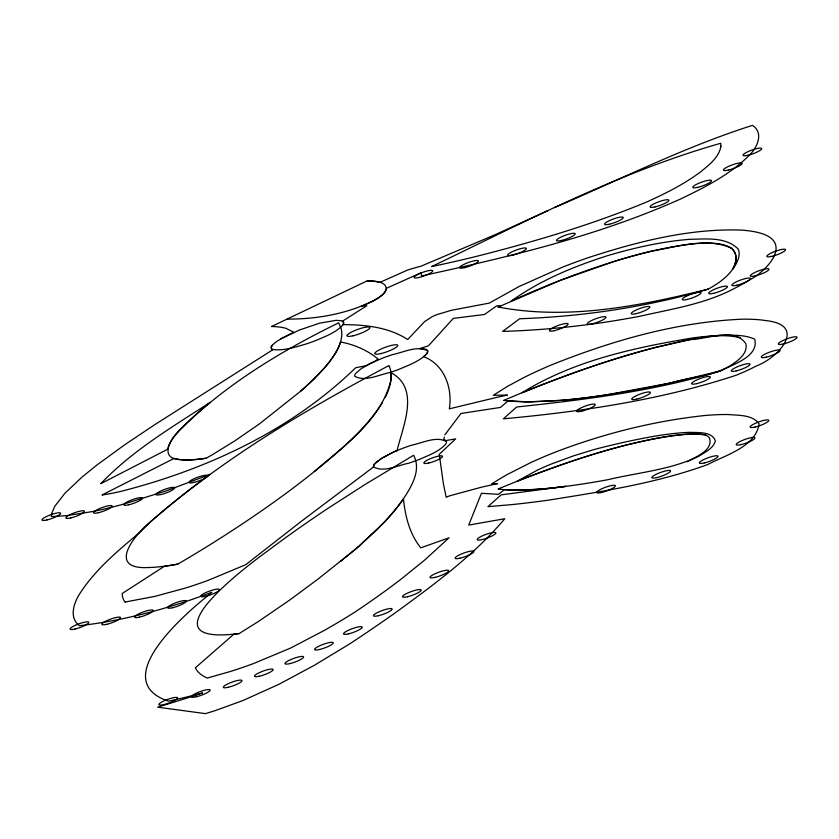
<?xml version="1.0" encoding="UTF-8"?>
<svg xmlns="http://www.w3.org/2000/svg" width="839" height="839" viewBox="0 0 839 839"><rect width="100%" height="100%" fill="white"/><g stroke="black" fill="none" stroke-linecap="round" stroke-linejoin="round"><path stroke-width="1.26" d="M444.859 434.822L460.978 413.47L500.484 407.418L507.899 401.042L524.815 401.944L556.75 400.727A481.02 93.433 -20 0 0 595.365 396.49M444.334 437.088L443.726 439.709A42.527 8.264 -20 0 1 445.824 440.59L455.671 438.849L439.269 454.329L443.391 483.788L446.201 497.275A9.323 1.814 -20 0 1 449.935 495.734L481.271 487.249A204.244 39.674 -20 0 1 497.548 483.663L491.581 483.883L506.106 475.105L530.993 462.478A99.474 19.318 -20 0 1 558.837 450.763C605.695 433.144 654.745 420.905 704.54 415.546A262.754 51.032 -20 0 1 728.871 414.56C739.075 415.494 752.394 414.665 759.159 423.863C755.593 446.988 725.735 454.895 707.927 464.439C657.031 483.075 602.926 491.423 549.587 499.981A661.457 128.472 -20 0 1 511.496 504.638L487.91 506.662L501.177 494.842L565.801 486.368A404.818 78.635 -20 0 1 548.035 488.424L524.071 490.06L504.344 489.735L498.46 494.318L481.45 493.29L468.728 525.088L504.763 518.733C474.171 554.936 435.682 583.325 397.613 611.117A1213.802 235.759 -20 0 1 349.58 643.964L314.405 665.264L278.915 684.309L242.744 700.607L214.931 710.706L205.503 713.632L157.669 707.193L194.69 695.667A121.634 23.628 -20 0 0 202.556 692.93A187.831 36.486 -20 0 1 168.324 701.184C112.751 682.243 173.369 625.464 195.592 605.915C200.972 601.332 206.373 596.802 211.806 592.282A125.336 24.341 -20 0 1 186.667 601.248C151.828 612.816 115.939 621.573 79.422 625.684C68.494 617.598 74.063 602.255 80.219 592.963C95.866 569.073 118.121 550.531 139.83 532.377L151.586 520.862C223.247 458.65 305.333 409.789 388.971 365.552A673.78 130.874 -20 0 1 390.943 380.057C381.231 420.297 343.854 445.824 314.321 471.56A974.645 189.31 -20 0 1 264.379 508.885C244.348 522.865 223.877 536.215 203.069 549.01C194.711 554.139 186.3 559.173 177.826 564.112C167.863 565.895 157.826 567.384 147.685 567.552C105.599 569.419 135.897 532.964 151.586 520.862M385.237 397.445C389.076 389.789 391.939 381.242 390.922 372.579C420.538 388.593 402.846 425.971 397.088 450.564L393.449 452.137A36.822 7.152 -20 0 0 392.788 452.441L391.677 452.945M271.217 346.958L272.539 344.997A39.402 7.656 -20 0 1 281.789 338.369M382.07 403.108C364.608 430.397 339.25 451.382 314.321 471.56M272.56 344.976L271.312 346.738A36.989 7.184 -20 0 0 272.843 349.517C283.991 350.975 295.097 347.126 305.711 344.116A35.427 6.88 -20 0 0 316.492 340.256C325.616 336.271 335.631 332.737 342.595 325.28A44.96 8.736 -20 0 0 343.591 322.491L341.463 320.75L335.999 320.341L319.575 323.183L299.397 330.042L281.789 338.369M377.456 529.157L355.474 549.262L317.509 579.476L289.161 600.43L258.622 621.342L239.209 633.55L233.913 634.137L195.361 667.813A392.463 76.234 -20 0 0 207.254 678.059L230.41 671.473A95.132 18.479 -20 0 0 253.535 663.555L290.714 648.012L324.263 630.456A380.088 73.832 -20 0 0 348.154 616.319L353.712 612.879A785.703 152.614 -20 0 0 401.86 578.532L424.712 560.033L449.054 537.778L420.779 547.836C409.589 534.024 405.247 516.216 403.423 498.88A813.893 158.089 -20 0 1 377.456 529.157M300.551 391.278C313.136 380.224 325.532 368.573 334.646 354.394A512.262 99.495 -20 0 0 341.127 328.458L338.662 322.816C282.24 350.503 227.254 383.371 182.189 427.649C176.347 433.973 169.551 440.517 167.664 449.232L100.743 483.715C132.331 450.627 172.142 426.999 210.316 402.29A638.815 124.078 -20 0 0 182.22 427.638C172.498 435.451 156.757 458.744 180.364 459.625A119.736 23.261 -20 0 0 198.35 459.248L206.195 458.241L213.662 453.93L234.574 441.02L259.345 423.968L300.551 391.278L312.716 380.224L325.406 366.832A519.477 100.9 -20 0 0 340.54 341.976M340.477 561.469L359.7 545.633L384.115 522.34A816.735 158.634 -20 0 0 402.363 500.401C410.816 487.69 421.818 470.637 413.606 455.262L365.29 484.334L328.427 508.056A1080.045 209.781 -20 0 0 269.403 549.66C245.764 566.734 139.725 646.271 239.209 633.55M378.546 460.359L375.557 462.908A44.719 8.684 -20 0 0 373.544 466.956L300.698 521.795L245.691 564.699L208.607 580.169A92.71 18.007 -20 0 1 185.891 587.919L155.435 596.256L125.137 602.045M379.815 459.457L391.456 453.05M708.043 289.182C721.183 282.303 746.018 264.956 731.902 248.386C707.109 236.934 677.818 246.771 652.165 251.029C603.629 262.649 556.844 280.583 511.371 300.96C540.536 280.121 574.054 266.33 608.055 255.528C634.693 247.683 661.961 241.496 689.689 239.325C705.84 239.105 725.913 236.472 738.289 249.152A322.585 62.652 -20 0 1 738.435 258.569L736.285 263.698L732.846 268.941C752.048 230.18 678.415 245.628 662.212 248.816A139.368 27.068 -20 0 0 614.935 261.181L559.644 280.583L498.198 307.032C568.15 320.435 639.958 305.973 708.043 289.182C646.838 307.032 583.315 316.544 519.635 318.747L502.687 331.405C548.664 330.021 594.526 324.945 639.706 316.293C671.903 308.962 705.536 303.928 734.954 288.155A91.787 17.829 -20 0 0 749.772 279.775C764.476 272.444 791.502 245.722 764.717 234.616A331.646 64.414 -20 0 0 740.711 230.064C689.595 228.428 639.234 241.223 590.918 256.786A116.558 22.643 -20 0 0 562.623 267.117L519.1 286.498L489.305 303.099L451.592 310.262L437.192 314.51A15.668 3.041 -20 0 0 432.295 316.639L424.712 321.515L407.712 339.501C388.646 327.158 365.227 324.672 343.036 324.651A44.362 8.621 -20 0 0 342.501 321.159L366.758 305.763L361.798 306.025A27.268 5.296 -20 0 0 368.688 303.005C389.757 294.709 394.414 280.415 367.167 280.876L271.542 326.507M280.981 338.83L288.868 334.698A47.802 9.281 -20 0 1 293.912 332.37L286.172 328.406A184.108 35.762 -20 0 0 271.563 326.497M595.354 396.49C620.724 392.956 645.915 388.289 670.938 382.867C690.413 377.11 712.007 376.365 729.815 366.024C737.208 361.148 747.916 354.131 745.913 343.833C734.765 326.791 706.428 339.543 690.319 339.585C632.48 351.017 576.634 370.723 522.068 392.704C573.268 360.854 634.001 347.619 692.804 337.928A275.402 53.497 -20 0 1 719.998 335.401C731.566 335.275 743.878 334.289 754.701 339.145C759.201 356.848 732.457 364.346 720.837 370.838C654.525 391.131 585.37 399.626 516.635 407.02L503.369 418.839C581.951 411.561 660.922 400.035 736.055 375.264A56.276 10.928 -20 0 0 756.537 365.877C778.351 357.823 808.114 325.071 765.556 320.54A311.437 60.492 -20 0 0 741.676 319.198C676.234 322.134 612.239 340.592 551.695 364.808A110.14 21.395 -20 0 0 523.861 377.56L507.522 386.37L493.374 395.263L507.417 395.096A597.746 116.107 -20 0 0 496.709 397.403L449.326 408.834C452.693 388.247 444.45 364.535 423.664 356.68L425.457 355.086A44.373 8.621 -20 0 0 426.841 349.8A41.971 8.149 -20 0 0 422.227 348.772L419.657 348.594L428.435 345.804L453.291 318.401L484.502 314.489L496.594 305.92L501.061 305.7L498.198 307.032M687.288 461.807C695.573 456.794 713.507 450.48 709.469 438.031A167.381 32.511 -20 0 0 705.442 434.864C678.761 431.886 652.228 439.196 626.418 445.037C582.57 456.332 539.834 471.623 498.062 489.022C521.638 491.864 545.413 488.812 568.832 485.97A427.921 83.113 -20 0 0 608.044 479.667C638.353 472.399 670.791 469.934 699.002 456.08C705.096 452.137 713.444 448.498 715.373 440.832C712.049 431.215 697.838 432.777 689.648 432.337C667.141 433.218 644.981 437.738 623.031 442.499A250.106 48.578 -20 0 0 594.348 449.473L573.855 455.734L551.076 464.114A62.432 12.124 -20 0 0 537.212 470.218L517.149 481.219C571.516 460.454 627.226 440.381 685.453 434.329A152.646 29.648 -20 0 1 705.442 434.864M548.003 210.599L495.062 234.721L420.853 266.267A50.56 9.816 -20 0 0 407.681 270.011L379.773 282.428A162.892 31.641 -20 0 0 367.146 280.887M393.449 452.137L382.217 457.905L374.519 464.093A44.96 8.736 -20 0 0 373.523 466.893C383.727 472.797 397.728 465.372 408.593 463.233A35.427 6.88 -20 0 0 419.374 459.373C428.509 455.388 438.524 451.854 445.478 444.397A44.96 8.736 -20 0 0 446.474 441.608C436.27 435.703 422.269 443.128 411.404 445.257A35.427 6.88 -20 0 0 400.623 449.127L395.473 451.256M554.621 207.537C620.241 179.473 684.32 147.024 752.478 125.368C764.644 133.202 756.579 148.975 748.21 156.316C729.028 175.12 704.666 187.422 680.681 198.937C598.165 235.948 509.567 256.734 421.545 275.958L421.157 272.727L386.653 288.197C385.594 293.996 379.375 296.87 374.897 299.796A33.12 6.429 -20 0 1 368.699 303.005C343.214 314.552 314.929 319.25 287.064 319.093M395.263 451.34L393.648 451.99M720.837 370.838L669.082 383.266L605.653 395.001A481.261 93.475 -20 0 1 564.207 400.098L529.661 401.954L503.515 400.486C553.216 379.343 604.132 360.801 656.434 347.178C683.764 341.714 712.5 331.374 740.459 337.708M178.099 459.311L174.197 458.356L102.001 495A96.569 18.752 -20 0 0 120.868 491.402C207.191 469.316 291.259 430.386 355.705 367.713L365.909 365.773A30.319 5.883 -20 0 1 371.1 363.098L381.808 358.452A35.427 6.88 -20 0 1 392.579 354.593C403.444 352.464 417.444 345.039 427.659 350.943A44.96 8.736 -20 0 1 426.663 353.733C419.699 361.19 409.684 364.724 400.549 368.709A35.427 6.88 -20 0 1 389.778 372.568C378.913 374.708 364.913 382.133 354.698 376.229A44.96 8.736 -20 0 1 355.694 373.428L361.305 368.583L371.111 363.098A39.265 7.624 -20 0 1 375.012 361.305L377.98 358.914C367.23 350.115 354.131 344.462 340.498 341.987M272.109 349.223L273.074 349.58L154.953 424.544L124.927 444.618L97.03 464.921L82.044 477.066L65.054 493.091L54.776 506.326L51.703 513.51L51.315 516.604L66.805 515.628L93.391 511.412A138.823 26.963 -20 0 0 123.113 504.27L165.891 490.983L210.065 474.392A1037.99 201.612 -20 0 0 151.681 520.841M177.826 564.112A128.22 24.908 -20 0 1 164.444 566.273L122.284 593.456A329.884 64.079 -20 0 0 125.074 602.077M206.184 458.251A121.236 23.544 -20 0 1 178.067 459.332M720.921 146.185C719.065 157.47 709.007 164.926 700.743 171.775C684.068 184.202 665.39 193.62 646.46 202.084C592.628 224.401 536.582 241.003 480.181 255.434A387.66 75.3 -20 0 1 443.275 264.096L431.666 266.561C526.053 221.318 619.591 172.005 720.701 143.28L720.921 146.185M380.864 353.586A12.239 2.381 -20 0 0 397.791 345.364A12.239 2.381 -20 0 0 380.172 349.454A12.239 2.381 -20 0 0 380.864 353.586M352.978 335.799A12.239 2.381 -20 0 0 369.915 327.588A12.239 2.381 -20 0 0 352.286 331.678A12.239 2.381 -20 0 0 352.978 335.799M482.131 539.582A9.942 1.93 -20 0 0 495.891 532.912A9.942 1.93 -20 0 0 481.576 536.236A9.942 1.93 -20 0 0 482.131 539.582M460.076 558.187A9.942 1.93 -20 0 0 473.836 551.517A9.942 1.93 -20 0 0 459.52 554.841A9.942 1.93 -20 0 0 460.076 558.187M434.938 577.4A9.932 1.93 -20 0 0 448.687 570.73A9.932 1.93 -20 0 0 434.382 574.054A9.932 1.93 -20 0 0 434.938 577.4M407.471 596.739A9.942 1.93 -20 0 0 421.23 590.058A9.942 1.93 -20 0 0 406.905 593.393A9.942 1.93 -20 0 0 407.471 596.739M378.389 615.721A9.942 1.93 -20 0 0 392.149 609.041A9.942 1.93 -20 0 0 377.833 612.365A9.942 1.93 -20 0 0 378.389 615.721M348.468 633.854A9.942 1.93 -20 0 0 362.238 627.184A9.942 1.93 -20 0 0 347.912 630.498A9.942 1.93 -20 0 0 348.468 633.854M319.565 649.48A9.942 1.93 -20 0 0 333.314 642.8A9.942 1.93 -20 0 0 318.998 646.124A9.942 1.93 -20 0 0 319.565 649.48M289.864 663.607A9.942 1.93 -20 0 0 303.624 656.937A9.942 1.93 -20 0 0 289.308 660.262A9.942 1.93 -20 0 0 289.864 663.607M259.429 676.224A9.932 1.93 -20 0 0 273.178 669.553A9.932 1.93 -20 0 0 258.873 672.878A9.932 1.93 -20 0 0 259.429 676.224M228.25 687.288A9.942 1.93 -20 0 0 242.01 680.618A9.942 1.93 -20 0 0 227.694 683.932A9.942 1.93 -20 0 0 228.25 687.288M196.399 696.748A9.942 1.93 -20 0 0 210.159 690.067A9.942 1.93 -20 0 0 195.833 693.392A9.942 1.93 -20 0 0 196.399 696.748M163.857 704.571A9.942 1.93 -20 0 0 177.627 697.891A9.942 1.93 -20 0 0 163.301 701.215A9.942 1.93 -20 0 0 163.857 704.571M428.813 463.002A9.942 1.93 -20 0 0 442.573 456.322A9.942 1.93 -20 0 0 428.247 459.646A9.942 1.93 -20 0 0 428.813 463.002M205.702 596.277A9.942 1.93 -20 0 0 219.461 589.597A9.942 1.93 -20 0 0 205.146 592.921A9.942 1.93 -20 0 0 205.702 596.277M172.593 607.73A9.932 1.93 -20 0 0 186.331 601.06A9.932 1.93 -20 0 0 172.016 604.384A9.932 1.93 -20 0 0 172.593 607.73M139.452 617.147A9.942 1.93 -20 0 0 153.222 610.467A9.942 1.93 -20 0 0 138.907 613.791A9.942 1.93 -20 0 0 139.452 617.147M106.805 624.3A9.942 1.93 -20 0 0 120.564 617.619A9.942 1.93 -20 0 0 106.249 620.944A9.942 1.93 -20 0 0 106.805 624.3M75.017 629.03A9.942 1.93 -20 0 0 88.787 622.36A9.942 1.93 -20 0 0 74.472 625.674A9.942 1.93 -20 0 0 75.017 629.03M193.956 482.394A9.942 1.93 -20 0 0 207.715 475.723A9.942 1.93 -20 0 0 193.4 479.038A9.942 1.93 -20 0 0 193.956 482.394M160.952 494.517A9.942 1.93 -20 0 0 174.701 487.837A9.942 1.93 -20 0 0 160.396 491.161A9.942 1.93 -20 0 0 160.952 494.517M128.766 504.774A9.953 1.93 -20 0 0 142.525 498.093A9.953 1.93 -20 0 0 128.199 501.418A9.953 1.93 -20 0 0 128.766 504.774M98.362 512.723A9.942 1.93 -20 0 0 112.122 506.053A9.942 1.93 -20 0 0 97.806 509.378A9.942 1.93 -20 0 0 98.362 512.723M70.77 517.936A9.942 1.93 -20 0 0 84.519 511.255A9.942 1.93 -20 0 0 70.203 514.58A9.942 1.93 -20 0 0 70.77 517.936M46.911 519.949A9.942 1.93 -20 0 0 60.681 513.269A9.942 1.93 -20 0 0 46.355 516.593A9.942 1.93 -20 0 0 46.911 519.949M601.647 492.462A9.942 1.93 -20 0 0 615.396 485.791A9.942 1.93 -20 0 0 601.07 489.116A9.942 1.93 -20 0 0 601.647 492.462M656.811 477.601A9.942 1.93 -20 0 0 670.571 470.92A9.942 1.93 -20 0 0 656.255 474.245A9.942 1.93 -20 0 0 656.811 477.601M704.267 462.95A9.942 1.93 -20 0 0 718.027 456.269A9.942 1.93 -20 0 0 703.711 459.594A9.942 1.93 -20 0 0 704.267 462.95M741.194 444.586A9.942 1.93 -20 0 0 754.943 437.906A9.942 1.93 -20 0 0 740.627 441.23A9.942 1.93 -20 0 0 741.194 444.586M755.058 427.061A9.942 1.93 -20 0 0 768.828 420.381A9.942 1.93 -20 0 0 754.513 423.705A9.942 1.93 -20 0 0 755.058 427.061M581.542 411.236A9.932 1.93 -20 0 0 595.281 404.566A9.932 1.93 -20 0 0 580.955 407.901A9.932 1.93 -20 0 0 581.542 411.236M636.665 399.144A9.953 1.93 -20 0 0 650.435 392.474A9.953 1.93 -20 0 0 636.098 395.798A9.953 1.93 -20 0 0 636.665 399.144M696.569 383.664A9.942 1.93 -20 0 0 710.329 376.984A9.942 1.93 -20 0 0 696.013 380.308A9.942 1.93 -20 0 0 696.569 383.664M736.264 370.88A9.942 1.93 -20 0 0 750.014 364.21A9.942 1.93 -20 0 0 735.698 367.524A9.942 1.93 -20 0 0 736.264 370.88M766.301 357.141A9.942 1.93 -20 0 0 780.05 350.461A9.942 1.93 -20 0 0 765.724 353.785A9.942 1.93 -20 0 0 766.301 357.141M783.301 343.959A9.942 1.93 -20 0 0 797.05 337.278A9.942 1.93 -20 0 0 782.724 340.613A9.942 1.93 -20 0 0 783.301 343.959M554.38 330.65A9.942 1.93 -20 0 0 568.129 323.969A9.942 1.93 -20 0 0 553.824 327.294A9.942 1.93 -20 0 0 554.38 330.65M592.229 323.833A9.942 1.93 -20 0 0 605.978 317.163A9.942 1.93 -20 0 0 591.652 320.488A9.942 1.93 -20 0 0 592.229 323.833M636.14 313.639A9.942 1.93 -20 0 0 649.889 306.969A9.942 1.93 -20 0 0 635.574 310.294A9.942 1.93 -20 0 0 636.14 313.639M687.225 299.45A9.942 1.93 -20 0 0 700.985 292.769A9.942 1.93 -20 0 0 686.669 296.094A9.942 1.93 -20 0 0 687.225 299.45M713.674 293.304A9.942 1.93 -20 0 0 727.444 286.623A9.942 1.93 -20 0 0 713.119 289.948A9.942 1.93 -20 0 0 713.674 293.304M736.852 285.208A9.942 1.93 -20 0 0 750.611 278.527A9.942 1.93 -20 0 0 736.296 281.852A9.942 1.93 -20 0 0 736.852 285.208M755.247 275.874A9.942 1.93 -20 0 0 769.017 269.204A9.942 1.93 -20 0 0 754.701 272.518A9.942 1.93 -20 0 0 755.247 275.874M771.775 256.367A9.942 1.93 -20 0 0 785.545 249.686A9.942 1.93 -20 0 0 771.23 253.011A9.942 1.93 -20 0 0 771.775 256.367M419.039 277.478A9.942 1.93 -20 0 0 432.809 270.808A9.942 1.93 -20 0 0 418.493 274.122A9.942 1.93 -20 0 0 419.039 277.478M464.628 267.651A9.942 1.93 -20 0 0 478.387 260.981A9.942 1.93 -20 0 0 464.072 264.295A9.942 1.93 -20 0 0 464.628 267.651M512.639 255.129A9.942 1.93 -20 0 0 526.399 248.459A9.942 1.93 -20 0 0 512.084 251.773A9.942 1.93 -20 0 0 512.639 255.129M561.469 240.457A9.942 1.93 -20 0 0 575.239 233.787A9.942 1.93 -20 0 0 560.924 237.101A9.942 1.93 -20 0 0 561.469 240.457M609.492 224.202A9.942 1.93 -20 0 0 623.262 217.532A9.942 1.93 -20 0 0 608.946 220.846A9.942 1.93 -20 0 0 609.492 224.202M655.091 206.908A9.942 1.93 -20 0 0 668.851 200.227A9.942 1.93 -20 0 0 654.535 203.552A9.942 1.93 -20 0 0 655.091 206.908M697.744 187.349A9.942 1.93 -20 0 0 711.503 180.679A9.942 1.93 -20 0 0 697.188 183.993A9.942 1.93 -20 0 0 697.744 187.349M728.399 170.065A9.942 1.93 -20 0 0 742.158 163.395A9.942 1.93 -20 0 0 727.843 166.709A9.942 1.93 -20 0 0 728.399 170.065M747.979 155.267A9.932 1.93 -20 0 0 761.739 148.597A9.932 1.93 -20 0 0 747.444 151.911A9.932 1.93 -20 0 0 747.979 155.267"/></g></svg>
